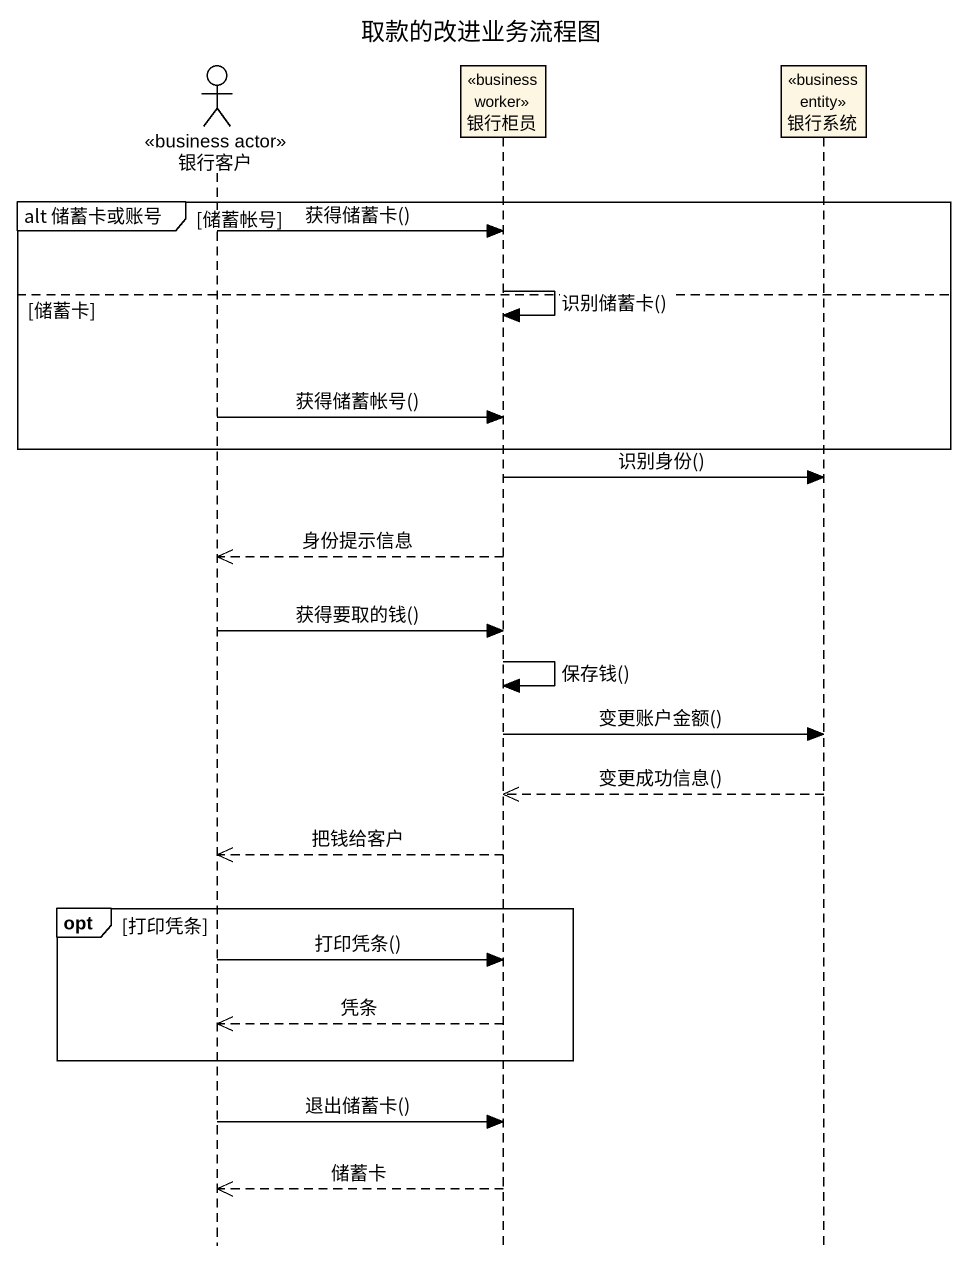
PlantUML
@startuml
title 取款的改进业务流程图
hide footbox
actor 银行客户 <<business actor>>
participant 银行柜员 <<business worker>>
participant 银行系统 <<business entity>>

group alt 储蓄卡或账号 [储蓄帐号]
  银行客户 -> 银行柜员 : 获得储蓄卡()
  银行柜员 -> 银行柜员 : 识别储蓄卡()
else 储蓄卡
  银行客户 -> 银行柜员 : 获得储蓄帐号()
end
银行柜员 -> 银行系统 : 识别身份()
银行柜员 -->> 银行客户 : 身份提示信息
银行客户 -> 银行柜员 : 获得要取的钱()
银行柜员 -> 银行柜员 : 保存钱()
银行柜员 -> 银行系统 : 变更账户金额()
银行系统 -->> 银行柜员 : 变更成功信息()
银行柜员 -->> 银行客户 : 把钱给客户
opt 打印凭条
  银行客户 -> 银行柜员 : 打印凭条()
  银行柜员 -->> 银行客户 : 凭条
end
银行客户 -> 银行柜员 : 退出储蓄卡()
银行柜员 -->> 银行客户 : 储蓄卡
@enduml
